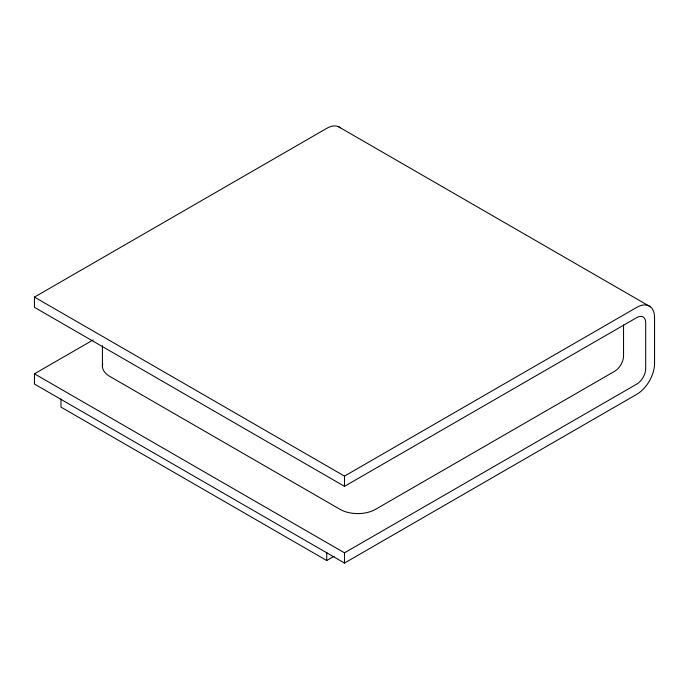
<?xml version="1.0" encoding="UTF-8"?>
<svg xmlns="http://www.w3.org/2000/svg" width="689" height="689" viewBox="0 0 689 689"><rect width="100%" height="100%" fill="white"/><g stroke="black" fill="none" stroke-linecap="round" stroke-linejoin="round"><path stroke-width="1.03" d="M34.45 297.097L344.5 476.108L636.834 307.328A25.054 14.469 -60 0 1 654.55 317.56L654.55 363.585A25.054 14.469 -60 0 1 636.834 394.272L344.5 563.051L34.45 384.049L34.45 373.817L344.5 552.819L636.834 384.049A12.531 7.234 -60 0 0 645.688 368.701L645.688 322.667A12.531 7.234 -60 0 0 636.834 317.56L344.5 486.331L34.45 307.328L34.45 297.097L326.784 128.326A25.054 14.469 -60 0 1 340.357 127.792M34.45 373.817L93.101 339.953M60.976 398.905L60.976 407.096L326.732 560.527L334.165 556.23M338.17 126.535L650.407 306.803M623.545 324.872L623.545 355.92A12.531 7.234 -60 0 1 614.683 371.259L375.505 509.352A25.054 14.469 0 0 1 340.073 509.352L109.749 376.375A25.054 14.469 0 0 1 102.721 363.878M344.5 476.108L344.5 486.331M344.5 552.819L344.5 563.051M326.732 552.345L326.732 560.527M102.411 345.766L102.411 366.143"/></g></svg>
